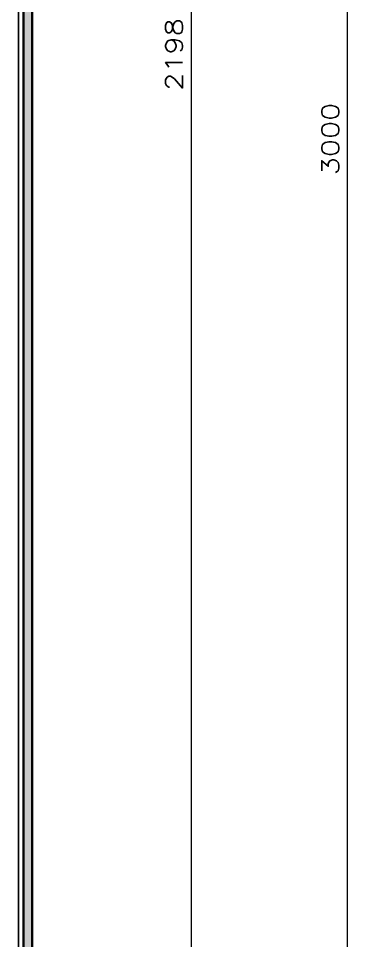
# Model space of a CAD drawing. Header units: millimetres. Extents: x 71769 to 78969, y 7991 to 11789.
# Drawn here: x 78571 to 78957, y 8996 to 10076 of the extents above; entities that cross this region are included whole.
import ezdxf

# ---------------------------------------------------------------- set-up
doc = ezdxf.new("R2010")
doc.units = ezdxf.units.MM
doc.header["$LTSCALE"] = 5
doc.header["$MEASUREMENT"] = 0
doc.linetypes.add('AUSGEZOGEN', pattern=[0])
doc.layers.add('BEM', color=3, linetype='CONTINUOUS')
doc.layers.add('Bemassung', color=3, linetype='CONTINUOUS')
doc.styles.add('Romans', font='Romans.shx')

msp = doc.modelspace()

# ---------------------------------------------------------------- hatches: boundary and pattern name
at = {"layer": 'BEM', "linetype": 'AUSGEZOGEN', "lineweight": 13}
msp.add_hatch(color=8, dxfattribs=at).paths.add_polyline_path([(78577.4, 11445), (78577.4, 8433), (78587.4, 8433), (78587.4, 11445)])

# ---------------------------------------------------------------- linework, layer by layer
at = {"layer": 'BEM', "color": 18, "linetype": 'AUSGEZOGEN', "lineweight": 35, "true_color": 0x000000}
for p, q in [((78587.4, 8433), (78587.4, 11445)), ((78577.4, 11439), (78577.4, 8439))]:
    msp.add_line(p, q, dxfattribs=at)
at = {"layer": 'BEM', "color": 18, "linetype": 'AUSGEZOGEN', "lineweight": 25, "true_color": 0x000000}
for p, q in [((78577.4, 8439), (78577.4, 11439)), ((78571.4, 11129), (78571.4, 8439))]:
    msp.add_line(p, q, dxfattribs=at)
at = {"layer": 'Bemassung', "color": 3, "linetype": 'AUSGEZOGEN', "lineweight": 13}
for p, q in [((78956.9, 8439), (78956.9, 11439)), ((78773.9, 8939), (78773.9, 11137))]:
    msp.add_line(p, q, dxfattribs=at)

# ---------------------------------------------------------------- texts
at = {"layer": 'Bemassung', "color": 3, "linetype": 'AUSGEZOGEN', "lineweight": 13, "char_height": 20, "width": 12.392, "attachment_point": 7, "rotation": 90, "style": 'Romans'}
for s, insert in [('\\W1.24;2198', (78763.7, 9991.5)), ('\\W1.24;3000', (78946.7, 9892.5))]:
    msp.add_mtext(s, dxfattribs=dict(at, insert=insert))

doc.saveas('drawing.dxf')
